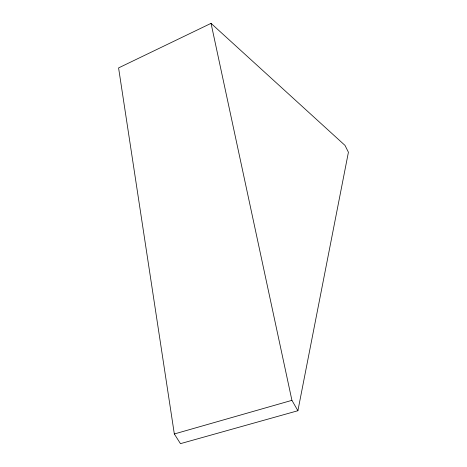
<?xml version="1.0" encoding="UTF-8"?>
<svg xmlns="http://www.w3.org/2000/svg" width="467" height="467" viewBox="0 0 467 467"><rect width="100%" height="100%" fill="white"/><g stroke="black" fill="none" stroke-linecap="round" stroke-linejoin="round"><path stroke-width="0.7" d="M297.899 410.726L348.417 152.23L344.996 145.389L211.043 23.35L118.583 67.908L174.331 433.971L180.46 443.65L297.899 410.726L291.922 400.342L211.043 23.35M174.331 433.971L291.922 400.342"/></g></svg>
